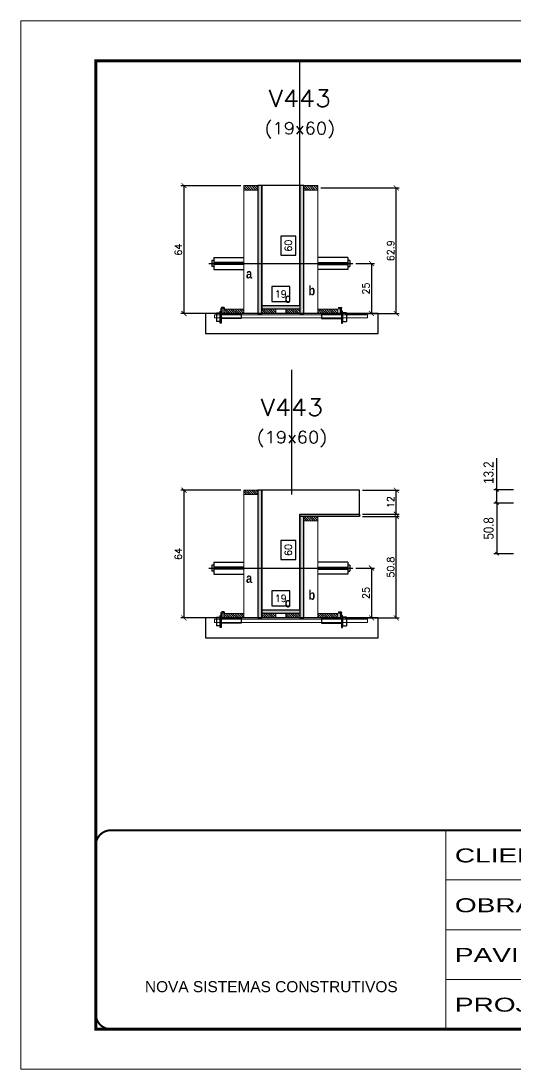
# Model space of a CAD drawing. Extents: x 137137 to 143418, y 10464 to 34486.
# Drawn here: x 138722 to 139217, y 20801 to 21851 of the extents above; entities that cross this region are included whole.
import ezdxf
from ezdxf.enums import TextEntityAlignment as Align

# ---------------------------------------------------------------- set-up
doc = ezdxf.new("R2010")
doc.units = 0
for name, pattern in [('CONTINUO', [0]), ('DASHED', [0.75, 0.5, -0.25]), ('HIDDEN', [0.375, 0.25, -0.125])]:
    doc.linetypes.add(name, pattern=pattern)
for name, color, linetype in [('barrote', 251, 'Continuous'), ('COTA', 241, 'Continuous'), ('Cota Seção (2x)', 4, 'Continuous'), ('detalhes', 4, 'Continuous'), ('Painéis', 200, 'Continuous'), ('presilha', 1, 'Continuous'), ('TENSOR', 3, 'Continuous'), ('Texto de Titulo', 7, 'Continuous'), ('Texto Qtd Sarr', 242, 'Continuous')]:
    doc.layers.add(name, color=color, linetype=linetype)
for name, color, linetype, lineweight in [('CONCRETO', 251, 'Continuous', 25), ('Folhas', 255, 'Continuous', 9), ('Hachura', 251, 'Continuous', 9), ('Madeira', 126, 'Continuous', 18), ('SARRAFO DE PRESSAO', 251, 'DASHED', 9), ('SCO-___-LAJ', 2, 'Continuous', 0), ('Texto Seção', 7, 'Continuous', 15)]:
    doc.layers.add(name, color=color, linetype=linetype, lineweight=lineweight)
doc.styles.add('ARIAL', font='arial.ttf')
doc.styles.add('COTA TECNICA', font='techl___.ttf', dxfattribs={"height": 10})
doc.styles.add('Romans', font='romans.shx')
doc.styles.add('TECNICA', font='techb___.ttf', dxfattribs={"height": 10})
doc.styles.add('Tecnologia', font='')
doc.styles.get('Tecnologia').set_extended_font_data('Forgotten Futurist')
doc.dimstyles.new('Cota Seção (2x)', dxfattribs={"dimtxt": 7, "dimasz": 5, "dimexe": 3, "dimexo": 3, "dimgap": 2, "dimtad": 3, "dimdec": 1, "dimlfac": 0.5, "dimzin": 12, "dimdsep": 46, "dimtxsty": 'Romans', "dimblk": 'ARCHTICK', "dimcen": 0, "dimclrd": 4, "dimclre": 4, "dimclrt": 1, "dimadec": 1, "dimazin": 3, "dimtfac": 1, "dimtdec": 1, "dimtmove": 0, "dimatfit": 3, "dimldrblk": 'OBLIQUE', "dimfxl": 1, "dimtolj": 1, "dimtzin": 12, "dimarcsym": 0})
doc.dimstyles.new('Cota Seção interna', dxfattribs={"dimtxt": 7, "dimasz": 6, "dimexe": 0.18, "dimexo": 2, "dimgap": -4, "dimtad": 3, "dimdec": 1, "dimlfac": 0.5, "dimzin": 12, "dimdsep": 46, "dimtxsty": 'Romans', "dimblk": 'ARCHTICK', "dimcen": 0.09, "dimse1": 1, "dimse2": 1, "dimsd1": 1, "dimsd2": 1, "dimclrd": 180, "dimclre": 5, "dimclrt": 1, "dimadec": 0, "dimazin": 3, "dimtfac": 1, "dimtdec": 1, "dimtofl": 0, "dimtmove": 0, "dimatfit": 3, "dimldrblk": 'ARCHTICK', "dimfxl": 1, "dimtolj": 1, "dimtzin": 0, "dimarcsym": 0})
doc.dimstyles.new('PAINEL', dxfattribs={"dimtxt": 10, "dimasz": 3, "dimexe": 3, "dimexo": 3, "dimgap": 3, "dimtad": 1, "dimdec": 1, "dimzin": 12, "dimdsep": 46, "dimtxsty": 'COTA TECNICA', "dimblk1": 'OBLIQUE', "dimblk2": 'OBLIQUE', "dimsah": 1, "dimcen": 0.9, "dimclrd": 4, "dimclre": 4, "dimclrt": 240, "dimadec": 1, "dimazin": 3, "dimtfac": 1, "dimtdec": 1, "dimtmove": 0, "dimatfit": 3, "dimfxl": 1, "dimtolj": 1, "dimtzin": 12, "dimarcsym": 0})

# ---------------------------------------------------------------- blocks, each defined once
blk = doc.blocks.new('9999999999')
at = {"color": 30, "linetype": 'CONTINUO'}
for p, q in [((98564.6, 34230.2), (98564.6, 34429.4)), ((98564.6, 34379.6), (99584, 34379.6)), ((98564.6, 34329.8), (99488, 34329.8)), ((98564.6, 34280), (99488, 34280))]:
    blk.add_line(p, q, dxfattribs=at)
at = {"color": 30, "linetype": 'CONTINUO', "const_width": 2}
blk.add_lwpolyline([(99584, 34230.2), (99584, 34414.4, 0.414214), (99569, 34429.4), (98229, 34429.4, 0.414214), (98214, 34414.4), (98214, 34245.2, 0.414214), (98229, 34230.2), (99584, 34230.2)], format="xyb", dxfattribs=at)
at = {"layer": 'Folhas'}
blk.add_lwpolyline([(98139, 34190.2), (99624, 34190.2), (99624, 35240.2), (98139, 35240.2)], close=True, dxfattribs=at)
at = {"layer": 'Folhas', "color": 30, "const_width": 3}
blk.add_lwpolyline([(98214, 34230.2), (99584, 34230.2), (99584, 35200.2), (98214, 35200.2)], close=True, dxfattribs=at)
at = {"color": 7, "linetype": 'Continuous', "ltscale": 5, "style": 'ARIAL'}
blk.add_text('NOVA SISTEMAS CONSTRUTIVOS', height=11.059, dxfattribs=at).set_placement((98263.2, 34267.2))
at = {"layer": 'Folhas', "color": 7, "style": 'Tecnologia', "width": 1.5}
for s, p in [('CLIENTE:', (98573.7, 34397.2)), ('OBRA:', (98573.7, 34347.3)), ('PAVIMENTO:', (98573.7, 34297.5)), ('PROJETO:', (98573.7, 34247.7))]:
    blk.add_text(s, height=14, dxfattribs=at).set_placement(p)
blk = doc.blocks.new('titulo1')
at = {"layer": 'Defpoints', "color": 252, "linetype": 'HIDDEN', "ltscale": 2}
blk.add_line((0, 0), (0, 125), dxfattribs=at)
at = {"layer": 'Defpoints', "style": 'Romans', "oblique": 15}
blk.add_attdef('FOLHA', text='', height=10, dxfattribs=at).set_placement((0, 15.6), align=Align.MIDDLE_CENTER)
at = {"layer": 'Texto Qtd Sarr', "color": 3, "style": 'Romans', "oblique": 15}
for tag, height, p in [('TITULO', 17, (0, 71.4)), ('SEÇÃO', 12, (0, 41.5))]:
    blk.add_attdef(tag, text='', height=height, dxfattribs=at).set_placement(p, align=Align.MIDDLE_CENTER)
blk = doc.blocks.new('_ArchTick')
at = {"color": 0, "linetype": 'ByBlock', "const_width": 0.15}
blk.add_lwpolyline([(-0.5, -0.5), (0.5, 0.5)], dxfattribs=at)
blk = doc.blocks.new('*D1476')
at = {"layer": 'COTA', "color": 4, "lineweight": -2, "transparency": 16777216}
for p, q in [((139022.6, 21684.2), (139101.3, 21684.2)), ((139098.3, 21558.4), (139098.3, 21684.2)), ((139047, 21558.4), (139101.3, 21558.4))]:
    blk.add_line(p, q, dxfattribs=at)
at = {"layer": 'Defpoints', "color": 0, "transparency": 16777216}
for p in [(139019.6, 21684.2), (139098.3, 21684.2), (139044, 21558.4)]:
    blk.add_point(p, dxfattribs=at)
at = {"layer": 'COTA', "color": 4, "lineweight": -2, "transparency": 16777216, "xscale": 5, "yscale": 5, "zscale": 5}
for p, rotation in [((139098.3, 21684.2), 90), ((139098.3, 21558.4), 270)]:
    blk.add_blockref('_ArchTick', p, dxfattribs=dict(at, rotation=rotation))
at = {"layer": 'COTA', "color": 1, "transparency": 16777216, "insert": (139092.8, 21621.3), "char_height": 7, "attachment_point": 5, "rotation": 90, "style": 'Romans'}
blk.add_mtext('\\A1;62.9', dxfattribs=at)
blk = doc.blocks.new('_Oblique')
at = {"color": 0, "linetype": 'ByBlock', "lineweight": -2}
blk.add_line((-0.5, -0.5), (0.5, 0.5), dxfattribs=at)
blk = doc.blocks.new('*D1477')
at = {"layer": 'Cota Seção (2x)', "color": 180, "lineweight": -2, "transparency": 16777216}
for p, q in [((138997.6, 21635.9), (138982.6, 21635.9)), ((138982.6, 21635.9), (138982.6, 21616.9)), ((138997.6, 21616.9), (138997.6, 21635.9)), ((138982.6, 21616.9), (138997.6, 21616.9))]:
    blk.add_line(p, q, dxfattribs=at)
at = {"layer": 'Defpoints', "color": 0, "transparency": 16777216}
for p in [(139001.6, 21686.4), (139001.6, 21686.4), (139001.6, 21566.4)]:
    blk.add_point(p, dxfattribs=at)
at = {"layer": 'Cota Seção (2x)', "color": 1, "transparency": 16777216, "insert": (138990.1, 21626.4), "char_height": 7, "attachment_point": 5, "rotation": 90, "style": 'Romans'}
blk.add_mtext('\\A1;60', dxfattribs=at)
blk = doc.blocks.new('PRESILHA METÁLICA 1')
at = {"layer": 'presilha'}
for p, q in [((7.5, 10.6), (7.5, 19.9)), ((12, 21), (8.6, 21)), ((9, 11.6), (9, 18.9)), ((12, 19.5), (9.6, 19.5)), ((12, 21), (12, 19.5)), ((0, 13), (6, 13)), ((0, 13), (0, 0)), ((6, 0), (0, 0)), ((6, 15.5), (7.5, 15.5)), ((6, -2.5), (6, 15.5)), ((6, 13), (6, 0)), ((7.5, 15.5), (7.5, -2.5)), ((37.5, 4.1), (7.5, 4.1)), ((37.5, 11), (9.6, 11)), ((37.5, 11), (37.5, 4.1)), ((7.5, -2.5), (6, -2.5))]:
    blk.add_line(p, q, dxfattribs=at)
for centre, radius, start, end in [((8.6, 19.9), 1.14, 90, 180), ((9.6, 18.9), 0.57, 90, 180), ((9.6, 11.6), 0.57, 180, 270)]:
    blk.add_arc(centre, radius, start, end, dxfattribs=at)
blk = doc.blocks.new('*D1478')
at = {"layer": 'Cota Seção (2x)', "color": 180, "lineweight": -2, "transparency": 16777216}
for p, q in [((138991.6, 21585.4), (138973.6, 21585.4)), ((138973.6, 21585.4), (138973.6, 21570.4)), ((138991.6, 21570.4), (138991.6, 21585.4)), ((138973.6, 21570.4), (138991.6, 21570.4))]:
    blk.add_line(p, q, dxfattribs=at)
at = {"layer": 'Defpoints', "color": 0, "transparency": 16777216}
for p in [(138963.6, 21558.4), (139001.6, 21566.4), (139001.6, 21558.4)]:
    blk.add_point(p, dxfattribs=at)
at = {"layer": 'Cota Seção (2x)', "color": 1, "transparency": 16777216, "insert": (138982.6, 21577.9), "char_height": 7, "attachment_point": 5, "style": 'Romans'}
blk.add_mtext('\\A1;19', dxfattribs=at)
blk = doc.blocks.new('*D1479')
at = {"layer": 'COTA', "color": 4, "lineweight": -2, "transparency": 16777216}
for p, q in [((138942.6, 21686.4), (138882.6, 21686.4)), ((138885.6, 21686.4), (138885.6, 21558.4)), ((138942.6, 21558.4), (138882.6, 21558.4))]:
    blk.add_line(p, q, dxfattribs=at)
at = {"layer": 'Defpoints', "color": 0, "transparency": 16777216}
for p in [(138945.6, 21686.4), (138885.6, 21558.4), (138945.6, 21558.4)]:
    blk.add_point(p, dxfattribs=at)
at = {"layer": 'COTA', "color": 4, "lineweight": -2, "transparency": 16777216, "xscale": 5, "yscale": 5, "zscale": 5}
for p, rotation in [((138885.6, 21686.4), 90), ((138885.6, 21558.4), 270)]:
    blk.add_blockref('_ArchTick', p, dxfattribs=dict(at, rotation=rotation))
at = {"layer": 'COTA', "color": 1, "transparency": 16777216, "insert": (138880.1, 21622.4), "char_height": 7, "attachment_point": 5, "rotation": 90, "style": 'Romans'}
blk.add_mtext('\\A1;64', dxfattribs=at)
blk = doc.blocks.new('*D1480')
at = {"layer": 'COTA', "color": 4, "lineweight": -2, "transparency": 16777216}
for p, q in [((139057.9, 21608.4), (139076.5, 21608.4)), ((139073.5, 21608.4), (139073.5, 21558.4)), ((139057.9, 21558.4), (139076.5, 21558.4))]:
    blk.add_line(p, q, dxfattribs=at)
at = {"layer": 'Defpoints', "color": 0, "transparency": 16777216}
for p in [(139054.9, 21608.4), (139054.9, 21558.4), (139073.5, 21558.4)]:
    blk.add_point(p, dxfattribs=at)
at = {"layer": 'COTA', "color": 4, "lineweight": -2, "transparency": 16777216, "xscale": 5, "yscale": 5, "zscale": 5}
for p, rotation in [((139073.5, 21608.4), 90), ((139073.5, 21558.4), 270)]:
    blk.add_blockref('_ArchTick', p, dxfattribs=dict(at, rotation=rotation))
at = {"layer": 'COTA', "color": 1, "transparency": 16777216, "insert": (139068, 21583.4), "char_height": 7, "attachment_point": 5, "rotation": 90, "style": 'Romans'}
blk.add_mtext('\\A1;25', dxfattribs=at)
blk = doc.blocks.new('*D1555')
at = {"layer": 'COTA', "color": 4, "lineweight": -2, "transparency": 16777216}
for p, q in [((139064.6, 21355), (139101.3, 21355)), ((139098.3, 21253.4), (139098.3, 21355)), ((139047, 21253.4), (139101.3, 21253.4))]:
    blk.add_line(p, q, dxfattribs=at)
at = {"layer": 'Defpoints', "color": 0, "transparency": 16777216}
for p in [(139061.6, 21355), (139098.3, 21355), (139044, 21253.4)]:
    blk.add_point(p, dxfattribs=at)
at = {"layer": 'COTA', "color": 4, "lineweight": -2, "transparency": 16777216, "xscale": 5, "yscale": 5, "zscale": 5}
for p, rotation in [((139098.3, 21355), 90), ((139098.3, 21253.4), 270)]:
    blk.add_blockref('_ArchTick', p, dxfattribs=dict(at, rotation=rotation))
at = {"layer": 'COTA', "color": 1, "transparency": 16777216, "insert": (139092.8, 21304.2), "char_height": 7, "attachment_point": 5, "rotation": 90, "style": 'Romans'}
blk.add_mtext('\\A1;50.8', dxfattribs=at)
blk = doc.blocks.new('*D1556')
at = {"layer": 'COTA', "color": 4, "lineweight": -2, "transparency": 16777216}
for p, q in [((139064.6, 21381.4), (139101.3, 21381.4)), ((139098.3, 21357.4), (139098.3, 21381.4)), ((139064.6, 21357.4), (139101.3, 21357.4))]:
    blk.add_line(p, q, dxfattribs=at)
at = {"layer": 'Defpoints', "color": 0, "transparency": 16777216}
for p in [(139061.6, 21381.4), (139098.3, 21381.4), (139061.6, 21357.4)]:
    blk.add_point(p, dxfattribs=at)
at = {"layer": 'COTA', "color": 4, "lineweight": -2, "transparency": 16777216, "xscale": 5, "yscale": 5, "zscale": 5}
for p, rotation in [((139098.3, 21381.4), 90), ((139098.3, 21357.4), 270)]:
    blk.add_blockref('_ArchTick', p, dxfattribs=dict(at, rotation=rotation))
at = {"layer": 'COTA', "color": 1, "transparency": 16777216, "insert": (139092.8, 21369.4), "char_height": 7, "attachment_point": 5, "rotation": 90, "style": 'Romans'}
blk.add_mtext('\\A1;12', dxfattribs=at)
blk = doc.blocks.new('*D1557')
at = {"layer": 'Cota Seção (2x)', "color": 180, "lineweight": -2, "transparency": 16777216}
for p, q in [((138997.6, 21330.9), (138982.6, 21330.9)), ((138982.6, 21330.9), (138982.6, 21311.9)), ((138997.6, 21311.9), (138997.6, 21330.9)), ((138982.6, 21311.9), (138997.6, 21311.9))]:
    blk.add_line(p, q, dxfattribs=at)
at = {"layer": 'Defpoints', "color": 0, "transparency": 16777216}
for p in [(139001.6, 21381.4), (139001.6, 21381.4), (139001.6, 21261.4)]:
    blk.add_point(p, dxfattribs=at)
at = {"layer": 'Cota Seção (2x)', "color": 1, "transparency": 16777216, "insert": (138990.1, 21321.4), "char_height": 7, "attachment_point": 5, "rotation": 90, "style": 'Romans'}
blk.add_mtext('\\A1;60', dxfattribs=at)
blk = doc.blocks.new('*D1558')
at = {"layer": 'Cota Seção (2x)', "color": 180, "lineweight": -2, "transparency": 16777216}
for p, q in [((138991.6, 21280.4), (138973.6, 21280.4)), ((138973.6, 21280.4), (138973.6, 21265.4)), ((138991.6, 21265.4), (138991.6, 21280.4)), ((138973.6, 21265.4), (138991.6, 21265.4))]:
    blk.add_line(p, q, dxfattribs=at)
at = {"layer": 'Defpoints', "color": 0, "transparency": 16777216}
for p in [(138963.6, 21253.4), (139001.6, 21261.4), (139001.6, 21253.4)]:
    blk.add_point(p, dxfattribs=at)
at = {"layer": 'Cota Seção (2x)', "color": 1, "transparency": 16777216, "insert": (138982.6, 21272.9), "char_height": 7, "attachment_point": 5, "style": 'Romans'}
blk.add_mtext('\\A1;19', dxfattribs=at)
blk = doc.blocks.new('*D1559')
at = {"layer": 'COTA', "color": 4, "lineweight": -2, "transparency": 16777216}
for p, q in [((138942.6, 21381.4), (138882.6, 21381.4)), ((138885.6, 21381.4), (138885.6, 21253.4)), ((138942.6, 21253.4), (138882.6, 21253.4))]:
    blk.add_line(p, q, dxfattribs=at)
at = {"layer": 'Defpoints', "color": 0, "transparency": 16777216}
for p in [(138945.6, 21381.4), (138885.6, 21253.4), (138945.6, 21253.4)]:
    blk.add_point(p, dxfattribs=at)
at = {"layer": 'COTA', "color": 4, "lineweight": -2, "transparency": 16777216, "xscale": 5, "yscale": 5, "zscale": 5}
for p, rotation in [((138885.6, 21381.4), 90), ((138885.6, 21253.4), 270)]:
    blk.add_blockref('_ArchTick', p, dxfattribs=dict(at, rotation=rotation))
at = {"layer": 'COTA', "color": 1, "transparency": 16777216, "insert": (138880.1, 21317.4), "char_height": 7, "attachment_point": 5, "rotation": 90, "style": 'Romans'}
blk.add_mtext('\\A1;64', dxfattribs=at)
blk = doc.blocks.new('*D1560')
at = {"layer": 'COTA', "color": 4, "lineweight": -2, "transparency": 16777216}
for p, q in [((139057.9, 21303.4), (139076.5, 21303.4)), ((139073.5, 21303.4), (139073.5, 21253.4)), ((139057.9, 21253.4), (139076.5, 21253.4))]:
    blk.add_line(p, q, dxfattribs=at)
at = {"layer": 'Defpoints', "color": 0, "transparency": 16777216}
for p in [(139054.9, 21303.4), (139054.9, 21253.4), (139073.5, 21253.4)]:
    blk.add_point(p, dxfattribs=at)
at = {"layer": 'COTA', "color": 4, "lineweight": -2, "transparency": 16777216, "xscale": 5, "yscale": 5, "zscale": 5}
for p, rotation in [((139073.5, 21303.4), 90), ((139073.5, 21253.4), 270)]:
    blk.add_blockref('_ArchTick', p, dxfattribs=dict(at, rotation=rotation))
at = {"layer": 'COTA', "color": 1, "transparency": 16777216, "insert": (139068, 21278.4), "char_height": 7, "attachment_point": 5, "rotation": 90, "style": 'Romans'}
blk.add_mtext('\\A1;25', dxfattribs=at)
blk = doc.blocks.new('*D1747')
at = {"layer": 'COTA', "color": 4, "lineweight": -2, "transparency": 16777216}
for p, q in [((139215.8, 21368.5), (139196.1, 21368.5)), ((139199.1, 21368.5), (139199.1, 21317.7)), ((139215.8, 21317.7), (139196.1, 21317.7))]:
    blk.add_line(p, q, dxfattribs=at)
at = {"layer": 'Defpoints', "color": 0, "transparency": 16777216}
for p in [(139218.8, 21368.5), (139199.1, 21317.7), (139218.8, 21317.7)]:
    blk.add_point(p, dxfattribs=at)
at = {"layer": 'COTA', "color": 4, "lineweight": -2, "transparency": 16777216, "xscale": 3, "yscale": 3, "zscale": 3}
for p, rotation in [((139199.1, 21368.5), 90), ((139199.1, 21317.7), 270)]:
    blk.add_blockref('_Oblique', p, dxfattribs=dict(at, rotation=rotation))
at = {"layer": 'COTA', "color": 240, "transparency": 16777216, "insert": (139190.9, 21343.1), "char_height": 10, "attachment_point": 5, "rotation": 90, "style": 'COTA TECNICA'}
blk.add_mtext('\\A1;50.8', dxfattribs=at)
blk = doc.blocks.new('*D1748')
at = {"layer": 'COTA', "color": 4, "lineweight": -2, "transparency": 16777216}
for p, q in [((139199.1, 21381.7), (139199.1, 21413.4)), ((139215.8, 21381.7), (139196.1, 21381.7)), ((139199.1, 21368.5), (139199.1, 21381.7)), ((139215.8, 21368.5), (139196.1, 21368.5))]:
    blk.add_line(p, q, dxfattribs=at)
at = {"layer": 'Defpoints', "color": 0, "transparency": 16777216}
for p in [(139199.1, 21381.7), (139218.8, 21381.7), (139218.8, 21368.5)]:
    blk.add_point(p, dxfattribs=at)
at = {"layer": 'COTA', "color": 4, "lineweight": -2, "transparency": 16777216, "xscale": 3, "yscale": 3, "zscale": 3}
for p, rotation in [((139199.1, 21381.7), 90), ((139199.1, 21368.5), 270)]:
    blk.add_blockref('_Oblique', p, dxfattribs=dict(at, rotation=rotation))
at = {"layer": 'COTA', "color": 240, "transparency": 16777216, "insert": (139190.8, 21399), "char_height": 10, "attachment_point": 5, "rotation": 90, "style": 'COTA TECNICA'}
blk.add_mtext('\\A1;13.2', dxfattribs=at)

msp = doc.modelspace()

# ---------------------------------------------------------------- hatches: boundary and pattern name
at = {"layer": 'Hachura'}
h = msp.add_hatch(dxfattribs=at)
h.set_pattern_fill('ANSI31', color=256, scale=0.5, angle=270, style=0)
h.set_pattern_definition([(315, (161851.4402, 13378.8062), (1.12253202, 1.12253202), [])])
h.paths.add_polyline_path([(138945.62, 21682.05), (138945.62, 21686.45), (138959.62, 21686.45), (138959.62, 21682.05)])
h = msp.add_hatch(color=256, dxfattribs=at)
h.dxf.hatch_style = 1
h.paths.add_polyline_path([(138963.62, 21686.45), (138959.62, 21686.45), (138959.62, 21558.45), (138963.62, 21558.45)])
h = msp.add_hatch(color=256, dxfattribs=at)
h.dxf.hatch_style = 1
h.paths.add_polyline_path([(139005.62, 21686.45), (139001.62, 21686.45), (139001.62, 21558.45), (139005.62, 21558.45)])
h = msp.add_hatch(dxfattribs=at)
h.set_pattern_fill('ANSI31', color=256, scale=0.5, angle=270, style=0)
h.set_pattern_definition([(315, (161911.4402, 13378.8062), (1.12253202, 1.12253202), [])])
h.paths.add_polyline_path([(139005.62, 21682.05), (139005.62, 21686.45), (139019.62, 21686.45), (139019.62, 21682.05)])
h = msp.add_hatch(dxfattribs=at)
h.set_pattern_fill('ANSI31', color=256, scale=0.5, angle=270, style=0)
h.set_pattern_definition([(315, (161817.4402, 13328.8062), (1.12253202, 1.12253202), [])])
h.paths.add_polyline_path([(138945.62, 21558.45), (138945.62, 21562.85), (138925.62, 21562.85), (138925.62, 21558.45)])
h = msp.add_hatch(color=256, dxfattribs=at)
h.dxf.hatch_style = 1
h.paths.add_polyline_path([(138963.62, 21562.85), (138963.62, 21566.45), (139001.62, 21566.45), (139001.62, 21562.85)])
h = msp.add_hatch(dxfattribs=at)
h.set_pattern_fill('ANSI31', color=256, scale=0.5, angle=270, style=0)
h.set_pattern_definition([(315, (161920.2423, 13328.8062), (1.12253202, 1.12253202), [])])
h.paths.add_polyline_path([(138963.62, 21558.45), (138963.62, 21562.85), (138977.62, 21562.85), (138977.62, 21558.45)])
h = msp.add_hatch(dxfattribs=at)
h.set_pattern_fill('ANSI31', color=256, scale=0.5, angle=270, style=0)
h.set_pattern_definition([(315, (161920.2402, 13328.8062), (1.12253202, 1.12253202), [])])
h.paths.add_polyline_path([(139001.62, 21558.45), (139001.62, 21562.85), (138987.62, 21562.85), (138987.62, 21558.45)])
h = msp.add_hatch(dxfattribs=at)
h.set_pattern_fill('ANSI31', color=256, scale=0.5, angle=270, style=0)
h.set_pattern_definition([(315, (161911.4402, 13328.8062), (1.12253202, 1.12253202), [])])
h.paths.add_polyline_path([(139039.62, 21558.45), (139039.62, 21562.85), (139019.62, 21562.85), (139019.62, 21558.45)])
h = msp.add_hatch(dxfattribs=at)
h.set_pattern_fill('ANSI31', color=256, scale=0.5, angle=270, style=0)
h.set_pattern_definition([(315, (161851.4402, 13073.7705), (1.12253202, 1.12253202), [])])
h.paths.add_polyline_path([(138945.62, 21377.01), (138945.62, 21381.41), (138959.62, 21381.41), (138959.62, 21377.01)])
h = msp.add_hatch(color=256, dxfattribs=at)
h.dxf.hatch_style = 1
h.paths.add_polyline_path([(138963.62, 21381.41), (138959.62, 21381.41), (138959.62, 21253.41), (138963.62, 21253.41)])
h = msp.add_hatch(color=256, dxfattribs=at)
h.dxf.hatch_style = 1
h.paths.add_polyline_path([(139001.62, 21355.01), (139001.62, 21357.41), (139061.62, 21357.41), (139061.62, 21355.01)])
h = msp.add_hatch(color=256, dxfattribs=at)
h.dxf.hatch_style = 1
h.paths.add_polyline_path([(139005.62, 21355.01), (139001.62, 21355.01), (139001.62, 21253.41), (139005.62, 21253.41)])
h = msp.add_hatch(dxfattribs=at)
h.set_pattern_fill('ANSI31', color=256, scale=0.5, angle=270, style=0)
h.set_pattern_definition([(315, (161911.4402, 13047.3705), (1.12253202, 1.12253202), [])])
h.paths.add_polyline_path([(139005.62, 21350.61), (139005.62, 21355.01), (139019.62, 21355.01), (139019.62, 21350.61)])
h = msp.add_hatch(dxfattribs=at)
h.set_pattern_fill('ANSI31', color=256, scale=0.5, angle=270, style=0)
h.set_pattern_definition([(315, (161817.4402, 13023.7705), (1.12253202, 1.12253202), [])])
h.paths.add_polyline_path([(138945.62, 21253.41), (138945.62, 21257.81), (138925.62, 21257.81), (138925.62, 21253.41)])
h = msp.add_hatch(color=256, dxfattribs=at)
h.dxf.hatch_style = 1
h.paths.add_polyline_path([(138963.62, 21257.81), (138963.62, 21261.41), (139001.62, 21261.41), (139001.62, 21257.81)])
h = msp.add_hatch(dxfattribs=at)
h.set_pattern_fill('ANSI31', color=256, scale=0.5, angle=270, style=0)
h.set_pattern_definition([(315, (161920.2423, 13023.7705), (1.12253202, 1.12253202), [])])
h.paths.add_polyline_path([(138963.62, 21253.41), (138963.62, 21257.81), (138977.62, 21257.81), (138977.62, 21253.41)])
h = msp.add_hatch(dxfattribs=at)
h.set_pattern_fill('ANSI31', color=256, scale=0.5, angle=270, style=0)
h.set_pattern_definition([(315, (161920.2402, 13023.7705), (1.12253202, 1.12253202), [])])
h.paths.add_polyline_path([(139001.62, 21253.41), (139001.62, 21257.81), (138987.62, 21257.81), (138987.62, 21253.41)])
h = msp.add_hatch(dxfattribs=at)
h.set_pattern_fill('ANSI31', color=256, scale=0.5, angle=270, style=0)
h.set_pattern_definition([(315, (161911.4402, 13023.7705), (1.12253202, 1.12253202), [])])
h.paths.add_polyline_path([(139039.62, 21253.41), (139039.62, 21257.81), (139019.62, 21257.81), (139019.62, 21253.41)])

# ---------------------------------------------------------------- linework, layer by layer
at = {"ltscale": 3}
for p, q in [((138913.62, 21611.42), (138913.62, 21605.42)), ((138915.62, 21611.42), (138913.62, 21611.42)), ((138915.62, 21614.42), (138915.62, 21602.42)), ((138915.62, 21614.42), (138945.62, 21614.42)), ((138945.62, 21609.42), (138915.62, 21609.42)), ((139049.62, 21614.42), (139019.62, 21614.42)), ((139019.62, 21609.42), (139049.62, 21609.42)), ((139049.62, 21614.42), (139049.62, 21602.42)), ((139051.62, 21611.42), (139049.62, 21611.42)), ((139051.62, 21611.42), (139051.62, 21605.42)), ((138915.62, 21605.42), (138913.62, 21605.42)), ((138945.62, 21607.42), (138915.62, 21607.42)), ((138915.62, 21602.42), (138945.62, 21602.42)), ((139019.62, 21607.42), (139049.62, 21607.42)), ((139049.62, 21602.42), (139019.62, 21602.42)), ((139049.62, 21605.42), (139051.62, 21605.42)), ((138913.62, 21306.38), (138913.62, 21300.38)), ((138915.62, 21306.38), (138913.62, 21306.38)), ((138915.62, 21309.38), (138915.62, 21297.38)), ((138915.62, 21309.38), (138945.62, 21309.38)), ((139049.62, 21309.38), (139019.62, 21309.38)), ((139049.62, 21309.38), (139049.62, 21297.38)), ((139051.62, 21306.38), (139049.62, 21306.38)), ((139051.62, 21306.38), (139051.62, 21300.38)), ((138915.62, 21300.38), (138913.62, 21300.38)), ((138945.62, 21304.38), (138915.62, 21304.38)), ((138945.62, 21302.38), (138915.62, 21302.38)), ((138915.62, 21297.38), (138945.62, 21297.38)), ((139019.62, 21304.38), (139049.62, 21304.38)), ((139019.62, 21302.38), (139049.62, 21302.38)), ((139049.62, 21297.38), (139019.62, 21297.38)), ((139049.62, 21300.38), (139051.62, 21300.38))]:
    msp.add_line(p, q, dxfattribs=at)
at = {"layer": 'barrote'}
for points in [[(138907.26, 21538.45), (139080.22, 21538.45), (139080.22, 21558.45), (138907.26, 21558.45)], [(138907.26, 21233.41), (139080.22, 21233.41), (139080.22, 21253.41), (138907.26, 21253.41)]]:
    msp.add_lwpolyline(points, close=True, dxfattribs=at)
at = {"layer": 'CONCRETO'}
for points in [[(139001.62, 21686.45), (139001.62, 21686.45), (139001.62, 21686.45), (139001.62, 21686.45), (139001.62, 21686.45), (138963.62, 21686.45), (138963.62, 21562.85), (138963.62, 21562.85), (138963.62, 21566.45), (139001.62, 21566.45)], [(139001.62, 21357.41), (139061.62, 21357.41), (139061.62, 21381.41), (139001.62, 21381.41), (139001.62, 21381.41), (138963.62, 21381.41), (138963.62, 21257.81), (138963.62, 21257.81), (138963.62, 21261.41), (139001.62, 21261.41)]]:
    msp.add_lwpolyline(points, close=True, dxfattribs=at)
at = {"layer": 'Madeira'}
for points in [[(138945.62, 21682.05), (138945.62, 21686.45), (138959.62, 21686.45), (138959.62, 21682.05)], [(138945.62, 21686.45), (138959.62, 21686.45), (138959.62, 21558.45), (138945.62, 21558.45)], [(139005.62, 21682.05), (139005.62, 21686.45), (139019.62, 21686.45), (139019.62, 21682.05)], [(139005.62, 21686.45), (139019.62, 21686.45), (139019.62, 21558.45), (139005.62, 21558.45)], [(138945.62, 21558.45), (138945.62, 21562.85), (138925.62, 21562.85), (138925.62, 21558.45)], [(138963.62, 21558.45), (138963.62, 21562.85), (138977.62, 21562.85), (138977.62, 21558.45)], [(139001.62, 21558.45), (139001.62, 21562.85), (138987.62, 21562.85), (138987.62, 21558.45)], [(139039.62, 21558.45), (139039.62, 21562.85), (139019.62, 21562.85), (139019.62, 21558.45)], [(138945.62, 21377.01), (138945.62, 21381.41), (138959.62, 21381.41), (138959.62, 21377.01)], [(138945.62, 21381.41), (138959.62, 21381.41), (138959.62, 21253.41), (138945.62, 21253.41)], [(139005.62, 21350.61), (139005.62, 21355.01), (139019.62, 21355.01), (139019.62, 21350.61)], [(139005.62, 21355.01), (139019.62, 21355.01), (139019.62, 21253.41), (139005.62, 21253.41)], [(138945.62, 21253.41), (138945.62, 21257.81), (138925.62, 21257.81), (138925.62, 21253.41)], [(138963.62, 21253.41), (138963.62, 21257.81), (138977.62, 21257.81), (138977.62, 21253.41)], [(139001.62, 21253.41), (139001.62, 21257.81), (138987.62, 21257.81), (138987.62, 21253.41)], [(139039.62, 21253.41), (139039.62, 21257.81), (139019.62, 21257.81), (139019.62, 21253.41)]]:
    msp.add_lwpolyline(points, close=True, dxfattribs=at)
at = {"layer": 'Painéis'}
for points in [[(138963.62, 21686.45), (138959.62, 21686.45), (138959.62, 21558.45), (138963.62, 21558.45)], [(139005.62, 21686.45), (139001.62, 21686.45), (139001.62, 21558.45), (139005.62, 21558.45)], [(138963.62, 21562.85), (138963.62, 21566.45), (139001.62, 21566.45), (139001.62, 21562.85)], [(138963.62, 21381.41), (138959.62, 21381.41), (138959.62, 21253.41), (138963.62, 21253.41)], [(139001.62, 21355.01), (139001.62, 21357.41), (139061.62, 21357.41), (139061.62, 21355.01)], [(139005.62, 21355.01), (139001.62, 21355.01), (139001.62, 21253.41), (139005.62, 21253.41)], [(138963.62, 21257.81), (138963.62, 21261.41), (139001.62, 21261.41), (139001.62, 21257.81)]]:
    msp.add_lwpolyline(points, close=True, dxfattribs=at)
at = {"layer": 'SCO-___-LAJ', "color": 1}
for points in [[(138916.26, 21557.12), (139069.56, 21557.12), (139069.56, 21553.92), (138916.26, 21553.92)], [(138916.26, 21252.08), (139069.56, 21252.08), (139069.56, 21248.88), (138916.26, 21248.88)]]:
    msp.add_lwpolyline(points, close=True, dxfattribs=at)
at = {"layer": 'TENSOR', "linetype": 'HIDDEN', "ltscale": 0.5}
for p, q in [((138910.62, 21608.42), (139054.92, 21608.42)), ((138910.62, 21303.38), (139054.92, 21303.38))]:
    msp.add_line(p, q, dxfattribs=at)

# ---------------------------------------------------------------- block references
at = {"layer": 'presilha', "yscale": 0.6666666666666666, "zscale": 0.6666666666666666}
for p, xscale in [((138918.04, 21550.48), 0.6666666666666666), ((139048.49, 21550.48), -0.6666666666666666), ((138918.04, 21245.45), 0.6666666666666666), ((139048.49, 21245.45), -0.6666666666666666)]:
    msp.add_blockref('PRESILHA METÁLICA 1', p, dxfattribs=dict(at, xscale=xscale))
at = {"layer": 'SARRAFO DE PRESSAO', "color": 6, "linetype": 'ByBlock'}
msp.add_blockref('9999999999', (40583.31, -13388.76), dxfattribs=at)
at = {"layer": 'Texto Seção'}
ref = msp.add_blockref('titulo1', (139001.62, 21686.45), dxfattribs=at)
ref.add_attrib('TITULO', 'V443', dxfattribs={"layer": 'Texto de Titulo', "color": 7, "height": 17, "style": 'Romans', "width": 1.1}).set_placement((139001.62, 21773.95), align=Align.MIDDLE_CENTER)
ref.add_attrib('SEÇÃO', '(19x60)', dxfattribs={"layer": 'Texto de Titulo', "color": 7, "height": 12, "style": 'Romans', "width": 1.1}).set_placement((139001.62, 21743.95), align=Align.MIDDLE_CENTER)
ref = msp.add_blockref('titulo1', (138993.74, 21376.98), dxfattribs=at)
ref.add_attrib('TITULO', 'V443', dxfattribs={"layer": 'Texto de Titulo', "color": 7, "height": 17, "style": 'Romans', "width": 1.1}).set_placement((138993.74, 21464.48), align=Align.MIDDLE_CENTER)
ref.add_attrib('SEÇÃO', '(19x60)', dxfattribs={"layer": 'Texto de Titulo', "color": 7, "height": 12, "style": 'Romans', "width": 1.1}).set_placement((138993.74, 21434.48), align=Align.MIDDLE_CENTER)

# ---------------------------------------------------------------- texts
at = {"layer": 'detalhes', "style": 'TECNICA'}
for s, p in [('a', (138947.79, 21593.48)), ('b', (139010.33, 21576.64)), ('c', (138986.6, 21568.94)), ('a', (138947.79, 21288.45)), ('b', (139010.33, 21271.6)), ('c', (138986.6, 21263.91))]:
    msp.add_text(s, height=9.6, dxfattribs=at).set_placement(p)

# ---------------------------------------------------------------- dimensions: what is measured, and where the dimension line sits
at = {"layer": 'COTA'}
for base, p1, p2, dimstyle, picture, middle in [((138885.65, 21558.45), (138945.62, 21686.45), (138945.62, 21558.45), 'Cota Seção (2x)', '*D1479', (138880.15, 21622.45)), ((139098.34, 21684.25), (139044.02, 21558.45), (139019.62, 21684.25), 'Cota Seção (2x)', '*D1476', (139092.84, 21621.35)), ((139073.48, 21558.45), (139054.92, 21608.42), (139054.92, 21558.45), 'Cota Seção (2x)', '*D1480', (139067.98, 21583.43)), ((139199.06, 21381.66), (139218.82, 21368.46), (139218.82, 21381.66), 'PAINEL', '*D1748', (139190.84, 21399.03)), ((138885.65, 21253.41), (138945.62, 21381.41), (138945.62, 21253.41), 'Cota Seção (2x)', '*D1559', (138880.15, 21317.41)), ((139098.34, 21381.41), (139061.62, 21357.41), (139061.62, 21381.41), 'Cota Seção (2x)', '*D1556', (139092.84, 21369.41)), ((139199.06, 21317.66), (139218.82, 21368.46), (139218.82, 21317.66), 'PAINEL', '*D1747', (139190.93, 21343.06)), ((139098.34, 21355.01), (139044.02, 21253.41), (139061.62, 21355.01), 'Cota Seção (2x)', '*D1555', (139092.84, 21304.21)), ((139073.48, 21253.41), (139054.92, 21303.38), (139054.92, 21253.41), 'Cota Seção (2x)', '*D1560', (139067.98, 21278.4))]:
    dim = msp.add_linear_dim(base=base, p1=p1, p2=p2, angle=90, dimstyle=dimstyle, dxfattribs=at)
    dim.commit()
    dim.dimension.update_dxf_attribs({"geometry": picture, "text_midpoint": middle})
at = {"layer": 'Cota Seção (2x)'}
for base, p1, p2, picture, middle in [((139001.62, 21686.45), (139001.62, 21566.45), (139001.62, 21686.45), '*D1477', (138990.12, 21626.45)), ((139001.62, 21381.41), (139001.62, 21261.41), (139001.62, 21381.41), '*D1557', (138990.12, 21321.41))]:
    dim = msp.add_linear_dim(base=base, p1=p1, p2=p2, angle=90, dimstyle='Cota Seção interna', dxfattribs=at)
    dim.commit()
    dim.dimension.update_dxf_attribs({"geometry": picture, "text_midpoint": middle})
for base, p1, p2, picture, middle in [((139001.62, 21566.45), (138963.62, 21558.45), (139001.62, 21558.45), '*D1478', (138982.62, 21577.95)), ((139001.62, 21261.41), (138963.62, 21253.41), (139001.62, 21253.41), '*D1558', (138982.62, 21272.91))]:
    dim = msp.add_linear_dim(base=base, p1=p1, p2=p2, dimstyle='Cota Seção interna', dxfattribs=at)
    dim.commit()
    dim.dimension.update_dxf_attribs({"geometry": picture, "text_midpoint": middle})

doc.saveas('drawing.dxf')
